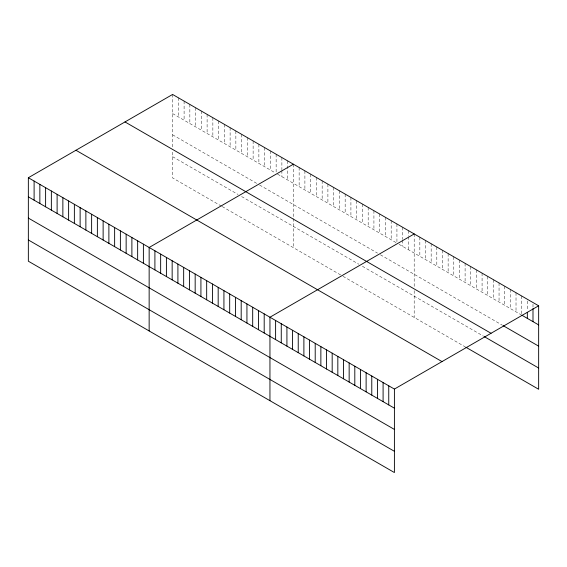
<?xml version="1.0" encoding="UTF-8"?>
<svg xmlns="http://www.w3.org/2000/svg" width="567" height="567" viewBox="0 0 567 567"><rect width="100%" height="100%" fill="white"/><g stroke="black" fill="none" stroke-linecap="round" stroke-linejoin="round"><path stroke-width="0.43" stroke-dasharray="2.83 2.13" d="M172.595 113.57L275.413 172.935M277.575 174.175L396.213 242.676M399.09 244.334L520.974 314.699M172.595 134.804L256.716 183.375M259.594 185.033L377.516 253.116M380.393 254.781L502.582 325.323M172.595 156.683L238.027 194.46M241.62 196.536L358.826 264.208M362.419 266.284L483.495 336.181M221.484 206.154L172.595 177.925L172.595 151.212M222.207 206.565L342.284 275.895M343.007 276.306L465.103 346.806M532.994 304.273L532.994 307.746M527.338 301.006L527.338 310.56M521.675 296.002L521.675 314.238M516.02 292.735L516.02 311.843M510.364 289.468L510.364 308.576M504.708 286.2L504.708 305.315M499.052 282.94L499.052 302.048M493.389 279.673L493.389 298.781M487.733 276.405L487.733 295.513M482.078 273.138L482.078 292.246M476.422 269.871L476.422 288.979M470.766 266.603L470.766 285.711M465.103 263.343L465.103 282.451M459.447 260.076L459.447 279.184M453.791 256.808L453.791 275.916M448.136 253.541L448.136 272.649M442.48 250.274L442.48 269.382M436.817 247.006L436.817 266.114M431.161 243.746L431.161 262.854M425.505 240.479L425.505 259.587M419.849 237.212L419.849 256.319M414.193 233.944L414.193 287.575M414.193 290.701L414.193 317.407M408.438 230.62L408.438 235.837M408.438 236.701L408.438 249.735M402.683 227.303L402.683 239.465M402.683 240.33L402.683 246.411M396.935 223.979L396.935 242.222M391.18 220.662L391.18 239.77M385.425 217.338L385.425 236.446M379.677 214.014L379.677 233.129M373.922 210.697L373.922 229.805M368.174 207.373L368.174 226.481M362.419 204.056L362.419 223.164M356.664 200.732L356.664 219.84M350.916 197.415L350.916 216.523M345.161 194.091L345.161 213.199M339.406 190.767L339.406 209.882M333.658 187.45L333.658 206.558M327.903 184.126L327.903 203.234M322.155 180.809L322.155 199.917M316.4 177.485L316.4 196.593M310.645 174.161L310.645 193.276M304.897 170.844L304.897 189.952M299.142 167.52L299.142 186.628M293.394 164.203L293.394 217.834M293.394 218.614L293.394 247.666M287.639 160.879L287.639 179.987M281.884 157.562L281.884 169.717M281.884 170.589L281.884 176.67M276.136 154.238L276.136 173.346M270.381 150.914L270.381 170.029M264.626 147.597L264.626 166.705M258.878 144.273L258.878 163.381M253.123 140.956L253.123 160.064M247.375 137.632L247.375 156.74M241.62 134.308L241.62 153.423M235.865 130.991L235.865 150.099M230.117 127.667L230.117 146.775M224.362 124.35L224.362 143.458M218.614 121.026L218.614 140.134M212.859 117.709L212.859 136.817M207.104 114.385L207.104 133.493M201.356 111.061L201.356 130.176M195.601 107.744L195.601 126.852M189.846 104.42L189.846 123.528M184.098 101.103L184.098 120.211M178.343 97.779L178.343 116.887M172.595 94.455L172.595 148.086"/><path stroke-width="0.85" d="M28.35 177.733L394.405 389.075L394.405 472.545L28.35 261.203L28.35 177.733L172.595 94.455L538.65 305.797L538.65 389.267L465.812 347.21M293.394 164.203L149.149 247.481L149.149 330.944M414.193 233.944L269.949 317.222L269.949 400.685M394.405 389.075L538.65 305.797M521.675 315.11L538.65 324.912M503.29 325.734L538.65 346.146M124.995 121.94L491.05 333.283M484.197 336.592L538.65 368.026M75.95 150.255L442.005 361.597M28.35 196.841L394.405 408.183M28.35 218.082L394.405 429.425M28.35 239.961L394.405 451.304M532.994 308.611L532.994 321.645M527.338 312.297L527.338 318.378M388.749 385.808L388.749 404.923M383.094 382.548L383.094 401.656M377.438 379.28L377.438 398.388M371.782 376.013L371.782 395.121M366.119 372.746L366.119 391.854M360.463 369.478L360.463 388.586M354.807 366.211L354.807 385.326M349.152 362.951L349.152 382.059M343.496 359.684L343.496 378.791M337.833 356.416L337.833 375.524M332.177 353.149L332.177 372.257M326.521 349.882L326.521 368.989M320.865 346.614L320.865 365.729M315.209 343.354L315.209 362.462M309.547 340.087L309.547 359.195M303.891 336.819L303.891 355.927M298.235 333.552L298.235 352.66M292.579 330.285L292.579 349.392M286.923 327.017L286.923 346.125M281.26 323.757L281.26 342.865M275.605 320.49L275.605 339.598M264.194 313.898L264.194 333.006M258.446 310.581L258.446 329.689M252.691 307.257L252.691 326.365M246.936 303.94L246.936 323.048M241.188 300.616L241.188 319.724M235.433 297.292L235.433 316.4M229.685 293.975L229.685 313.083M223.93 290.651L223.93 309.759M218.175 287.334L218.175 306.442M212.427 284.01L212.427 303.118M206.672 280.686L206.672 299.801M200.924 277.369L200.924 296.477M195.168 274.045L195.168 293.153M189.413 270.728L189.413 289.836M183.665 267.404L183.665 286.512M177.91 264.087L177.91 283.195M172.155 260.763L172.155 279.871M166.407 257.439L166.407 276.547M160.652 254.122L160.652 273.23M154.904 250.798L154.904 269.906M143.394 244.157L143.394 263.265M137.646 240.833L137.646 259.948M131.891 237.516L131.891 256.624M126.143 234.192L126.143 253.3M120.388 230.875L120.388 249.983M114.633 227.551L114.633 246.659M108.885 224.234L108.885 243.342M103.13 220.91L103.13 240.018M97.375 217.586L97.375 236.694M91.627 214.269L91.627 233.377M85.872 210.945L85.872 230.053M80.124 207.628L80.124 226.736M74.369 204.304L74.369 223.412M68.614 200.98L68.614 220.095M62.866 197.663L62.866 216.771M57.111 194.339L57.111 213.447M51.356 191.022L51.356 210.13M45.608 187.698L45.608 206.806M39.853 184.381L39.853 203.489M34.105 181.057L34.105 200.165"/></g></svg>
